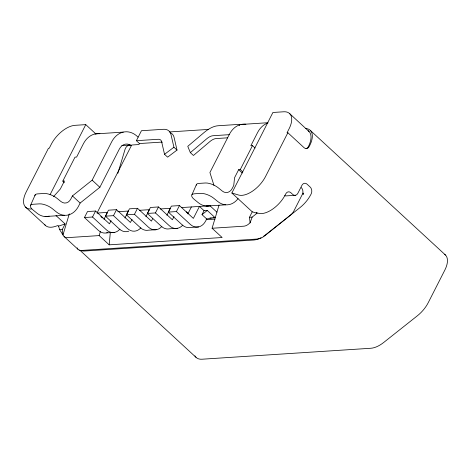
<?xml version="1.0" encoding="UTF-8"?>
<svg xmlns="http://www.w3.org/2000/svg" width="471" height="471" viewBox="0 0 471 471"><rect width="100%" height="100%" fill="white"/><g stroke="black" fill="none" stroke-linecap="round" stroke-linejoin="round"><path stroke-width="0.71" d="M219.021 205.168L212.085 228.252L222.124 237.508L109.195 244.838L110.314 232.45M69.308 213.846L62.961 234.964L64.085 236.501L77.909 249.224M109.195 244.838L99.157 235.588L100.417 231.391M117.868 173.287L125.015 149.49A7.365 5.54 86.3 0 1 125.551 148.153A7.359 5.54 86.3 0 1 131.515 145.356M263.748 236.136A22.084 11.416 -47.3 0 0 266.415 234.205L300.021 207.57A22.084 11.416 -47.3 0 0 310.854 194.505L311.19 193.852A4.91 3.691 86.3 0 0 310.136 187.011L307.045 184.161A4.91 3.691 86.3 0 0 301.923 185.309L297.855 193.293A4.91 3.691 86.3 0 1 292.732 194.435L290.884 192.727A4.91 3.691 86.3 0 0 285.762 193.869L285.349 194.67A22.084 11.416 -47.3 0 1 258.379 213.251L256.395 212.656L257.013 213.228L252.168 217.119L250.101 222.812L247.993 224.561A12.052 7.112 -60.4 0 1 243.731 226.198L212.085 228.252M30.615 205.185L35.219 194.794M191.944 194.711L196.548 184.314M50.073 194.694L85.769 124.632L95.954 134.023M64.35 182.536L62.808 181.111L75.007 157.161L76.62 157.061L83.332 143.885A24.539 18.457 86.3 0 1 99.864 133.723M138.085 137.061A4.91 2.002 27 0 1 137.179 136.331A24.539 18.457 86.3 0 0 111.568 142.054L92.145 180.169L72.416 195.924L70.874 198.956A9.814 7.383 86.3 0 1 61.012 201.576L56.909 198.244A9.814 3.691 23.9 0 0 44.044 193.469L37.592 193.887A9.814 3.691 23.9 0 0 34.907 195.706M44.486 224.296A22.084 11.416 -47.3 0 0 55.178 226.445L57.927 225.55L58.539 226.115L59.623 229.618L62.961 234.964L62.325 229.448L65.116 223.966L55.996 215.559M130.685 145.233A12.27 9.232 86.3 0 0 119.287 149.172L99.864 187.293L80.141 203.042L78.598 206.074A22.084 16.615 86.3 0 1 56.408 211.968L52.305 208.641A9.814 3.691 23.9 0 0 39.434 203.861L32.982 204.279A9.814 3.691 23.9 0 0 32.946 209.895L37.05 213.228A22.084 16.615 86.3 0 0 49.19 216.154M107.806 232.556A14.725 11.074 86.3 0 1 98.345 230.354L84.45 217.537L87.5 211.556L95.566 211.032L109.46 223.843L111.068 220.693M84.45 217.537L92.516 217.019L95.566 211.032M97.344 212.415L131.686 145.015L138.945 144.544L139.457 143.549L161.235 142.13A9.814 5.075 -47.3 0 1 162.36 142.195M136.366 140.699L141.453 130.72L163.231 129.307A22.084 11.416 -47.3 0 1 170.991 134.529L173.923 147.235L177.014 150.078L167.617 157.155L164.532 154.305L161.594 141.606A9.814 5.075 -47.3 0 0 158.144 139.286L136.366 140.699L139.457 143.549M128.777 231.19A14.725 11.074 86.3 0 1 119.316 228.994L105.422 216.177L108.471 210.19L116.537 209.666L130.438 222.483L132.039 219.327M103.967 219.327L107.5 212.392L97.008 213.075M105.422 216.177L113.487 215.653L116.537 209.666M156.696 229.642L148.63 230.166A14.725 11.074 86.3 0 1 140.287 227.628L126.393 214.817L129.443 208.83L137.508 208.306L151.409 221.117L152.692 218.597M124.939 217.961L128.471 211.032L117.715 211.726M126.393 214.817L134.459 214.293L137.508 208.306M177.667 228.276L169.601 228.8A14.725 11.074 86.3 0 1 161.265 226.268L147.364 213.451L150.414 207.47L158.48 206.946L172.38 219.757L173.987 216.607M145.91 216.601L149.442 209.666L139.404 210.319M147.364 213.451L155.43 212.933L158.48 206.946M198.638 226.916L190.572 227.44A14.725 11.074 86.3 0 1 182.236 224.908L168.335 212.091L171.385 206.104L179.457 205.58L193.351 218.397L199.451 206.422L204.055 210.661L207.281 210.455L215.035 217.602L206.687 218.956L202.024 214.652L204.055 210.661M166.881 215.241L170.414 208.306L160.375 208.959M168.335 212.091L176.401 211.567L179.457 205.58M187.852 213.875L191.385 206.946M239.227 125.574L239.863 124.332L218.085 125.745A22.084 11.416 -47.3 0 0 204.284 132.369L187.764 146.334L190.343 152.633L193.434 155.477L209.954 141.512A9.814 5.075 -47.3 0 1 216.083 138.568L227.699 137.815M206.687 218.956L205.668 220.952A14.725 11.074 86.3 0 1 190.302 224.384L176.401 211.567M242.836 171.962L240.263 169.589L238.65 169.695L234.582 177.679L233.746 185.45L232.203 188.477A9.814 7.383 86.3 0 1 222.341 191.096L218.232 187.77A9.814 3.691 23.9 0 0 205.368 182.989L198.915 183.407A9.814 3.691 23.9 0 0 196.23 185.227M240.263 169.589L252.468 145.639L255.041 148.012M257.013 213.228L252.256 211.815L231.873 193.016L272.909 112.481L283.719 111.78A22.084 11.416 -47.3 0 1 289.082 128.795L287.051 132.787L287.858 132.734L304.072 147.688A4.91 3.691 86.3 0 0 309.194 146.54L309.7 145.545A22.084 11.416 -47.3 0 0 305.803 128.524M287.858 132.734L265.585 176.442A22.084 11.416 -47.3 0 1 238.614 195.029L231.873 193.016M250.101 222.812L249.465 217.29L252.256 211.815M303.665 193.31L303.554 193.204A4.91 3.691 86.3 0 1 303.124 194.376L303.665 193.31L302.859 193.363L293.91 210.92A7.359 3.803 -47.3 0 1 290.413 215.188M53.547 196.637L60.353 188.989L64.421 181.005L62.808 181.111M190.343 152.633L206.863 138.668A9.814 5.075 -47.3 0 1 212.998 135.725L229.695 134.641M290.36 215.229L264.861 235.688A12.27 6.341 -47.3 0 1 257.631 239.009L81.406 250.454A12.258 6.335 -47.3 0 1 77.191 247.876M202.024 214.652L207.281 210.455M164.532 154.305L173.923 147.235M58.539 226.115L65.116 223.966M121.812 145.604L129.819 145.074M85.769 124.632L74.96 125.333A22.084 11.416 -47.3 0 0 51.292 144.238L49.255 148.23L48.448 148.283L26.176 191.991A22.084 11.416 -47.3 0 0 31.392 209.018M95.048 133.941L123.278 132.11M241.046 124.462L267.834 122.725M169.242 131.962L208.735 129.401M252.468 145.639L250.855 145.745L257.566 132.569A24.539 18.457 86.3 0 1 267.94 122.996M301.263 187.588A4.91 3.691 86.3 0 1 302.747 193.257L303.554 193.204M295.511 195.277L286.639 195.854A4.91 3.691 86.3 0 1 284.731 195.612M181.347 207.593L209.942 205.739L216.919 212.174M45.039 216.548L64.397 215.288M206.363 206.068L225.721 204.814M209.954 217.932L211.402 217.838M212.857 217.743L215.035 217.602M206.239 219.698L215.035 219.127M59.623 229.618L62.325 229.448M249.465 217.29L252.168 217.119M106.681 232.886L114.747 232.362M99.157 235.588L67.512 237.643A12.052 7.112 -60.4 0 1 64.085 236.501M310.365 130.461L445.484 255.041M289.747 113.711L309.053 131.509M238.65 169.695L242.253 173.016M186.31 211.815L188.376 213.722M155.43 212.933L169.33 225.744A14.725 11.074 86.3 0 0 182.801 225.12M134.459 214.293L148.359 227.104A14.725 11.074 86.3 0 0 161.83 226.48M92.145 180.169L99.864 187.293M113.487 215.653L127.382 228.47A14.725 11.074 86.3 0 0 140.858 227.846M100.77 216.536L102.378 218.02M72.416 195.924L80.141 203.042M92.516 217.019L106.411 229.83A14.725 11.074 86.3 0 0 119.881 229.206M79.652 250.03L196.007 357.324M25.458 207.016L45.222 225.244M213.958 185.356L209.913 172.521L229.336 134.406A24.539 18.457 86.3 0 1 245.862 124.238M177.014 150.078L174.076 137.379A22.084 11.416 -47.3 0 0 170.579 132.84M444.565 254.275A22.084 11.416 -47.3 0 1 444.818 270.124L428.216 302.712A22.084 11.416 -47.3 0 1 417.383 315.776L383.777 342.411A22.084 11.416 -47.3 0 1 370.942 348.252L202.006 359.22A22.084 11.416 -47.3 0 1 194.935 355.87M261.052 237.72A22.084 11.416 -47.3 0 1 253.581 240.045L84.645 251.019A22.084 11.416 -47.3 0 1 80.682 250.46M238.061 198.603A22.084 16.615 86.3 0 1 217.737 201.494L213.628 198.161A9.814 3.691 23.9 0 0 200.764 193.387L194.311 193.805A9.814 3.691 23.9 0 0 194.27 199.421L198.379 202.748A22.084 16.615 86.3 0 0 210.513 205.68M306.044 148.583A4.91 3.691 86.3 0 0 308.387 146.593A22.084 11.416 -47.3 0 0 308.134 130.744"/></g></svg>
